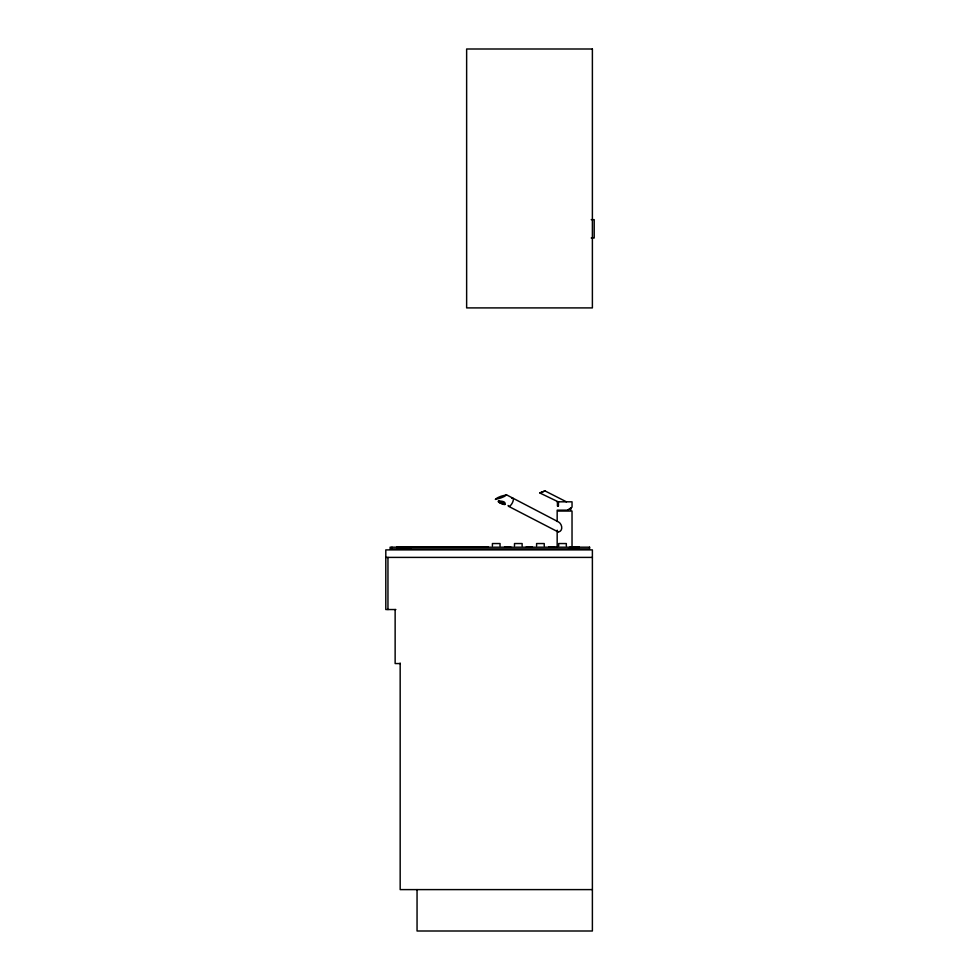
<?xml version="1.0" encoding="UTF-8"?>
<svg xmlns="http://www.w3.org/2000/svg" width="980" height="980" viewBox="0 0 980 980"><rect width="100%" height="100%" fill="white"/><g stroke="black" fill="none" stroke-linecap="round" stroke-linejoin="round"><path stroke-width="1.47" d="M498.465 500.927C500.523 501.184 506.415 501.037 504.774 504.296M557.154 501.821L572.038 501.821L572.038 507.138L568.094 510.163L557.154 510.163M544.99 490.956L539.882 492.952L544.941 490.882L566.416 501.821M570.679 510.163L571.058 507.787L567.763 510.163M539.943 493.026L558.196 501.821L558.171 505.986M508.645 506.354L558.404 532.067C563.427 530.94 562.263 524.03 558.49 521.936L506.501 494.827L501.27 496.186A8.526 1.323 -19.6 0 0 497.154 497.975L495.353 499.42L500.584 498.048A8.526 1.323 -19.6 0 0 504.7 496.272L506.501 494.827M591.222 219.655L594.199 219.655L594.199 237.981L591.222 237.981M396.9 546.84L488.236 546.84M504.565 546.84L510.727 546.84M526.297 546.84L532.385 546.84M548.788 546.84L554.876 546.84M570.103 546.84L579.229 546.84M396.9 548.641L410.608 548.641M568.572 548.641L579.229 548.641M385.802 557.399L592.385 557.399M395.859 609.536L385.802 609.536L385.802 549.89L592.385 549.89L592.385 931L417.051 931L417.051 889.607M400.171 663.558L395.136 663.558L395.136 609.536M592.385 889.607L400.171 889.607L400.171 663.092M501.295 503.095C495.39 500.547 507.763 505.986 501.687 503.328M557.792 531.981L557.191 530.327M572.026 546.84L572.026 511.058L557.167 511.058L557.167 521.495M566.318 545.97L566.318 543.545L558.686 543.545L558.686 545.97M558.441 501.821L558.441 505.986L557.449 505.986L557.449 501.821M557.718 501.821L557.718 505.986M557.167 530.437L557.167 546.84M544.231 545.97L544.231 543.545L536.599 543.545L536.599 545.97M522.132 545.97L522.132 543.545L514.5 543.545L514.5 545.97M500.045 545.97L500.045 543.545L492.413 543.545L492.413 545.97M391.988 547.195L391.988 548.861M387.958 557.399L387.958 609.536M511.683 498.342A4.618 1.764 -62.2 0 1 512.381 502.838A4.618 1.764 -62.2 0 1 508.081 505.484M592.385 49L466.639 49L466.639 307.904L592.385 307.904L592.385 49M589.593 547.195L390.113 547.195L390.113 548.861L589.593 548.861L589.593 547.195M499.298 502.52A3.724 0.686 23.6 0 0 504.957 504.504A3.724 0.686 23.6 0 0 500.572 501.797A3.724 0.686 23.6 0 0 499.298 502.52"/></g></svg>
